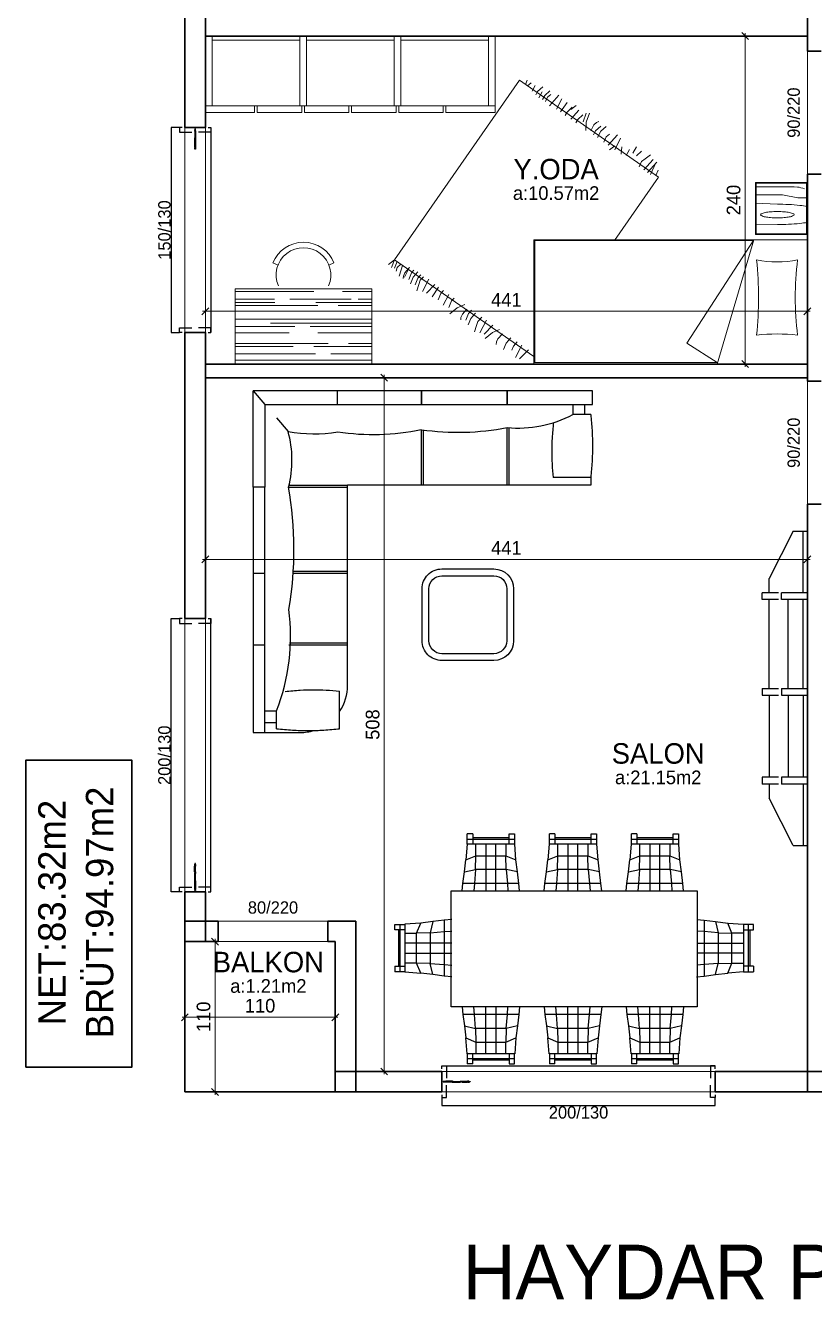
# Model space of a CAD drawing. Header units: centimetres. Extents: x 562865 to 1310255, y -148070 to 32737.
# Drawn here: x 620940 to 621517, y 22364 to 23308 of the extents above; entities that cross this region are included whole.
import ezdxf
from ezdxf.enums import TextEntityAlignment as Align

# ---------------------------------------------------------------- set-up
doc = ezdxf.new("R2010")
doc.units = ezdxf.units.CM
doc.header["$LTSCALE"] = 2.5
doc.layers.get('0').update_dxf_attribs({"color": 86})
for name, color, linetype in [('alan', 7, 'Continuous'), ('kapi-yazi', 7, 'Continuous'), ('mahal', 7, 'Continuous'), ('penc-yazi', 7, 'Continuous'), ('pencere', 7, 'Continuous')]:
    doc.layers.add(name, color=color, linetype=linetype)
for name, color, linetype, lineweight in [('DUVAR', 4, 'Continuous', 30), ('duvar-kesim', 7, 'Continuous', 0), ('GÖRÜNÜŞLER', 96, 'Continuous', 25), ('iç ölçü', 106, 'Continuous', 18), ('Z_YOL_ADI', 7, 'Continuous', 0)]:
    doc.layers.add(name, color=color, linetype=linetype, lineweight=lineweight)
doc.styles.add('PINAR', font='comic.ttf')
doc.dimstyles.new('TEMİZ ÖLÇÜ', dxfattribs={"dimtxt": 10, "dimasz": 5, "dimexe": 1.8, "dimexo": 0.625, "dimgap": 3, "dimtad": 1, "dimdec": 0, "dimrnd": 0.5, "dimzin": 1, "dimdsep": 46, "dimtxsty": 'PINAR', "dimblk": 'OBLIQUE', "dimcen": 0.9, "dimdle": 2, "dimclrd": 256, "dimclre": 256, "dimclrt": 7, "dimadec": 0, "dimazin": 0, "dimtfac": 1, "dimtdec": 0, "dimtofl": 0, "dimtmove": 2, "dimatfit": 2, "dimfxl": 10, "dimfxlon": 1, "dimlwd": -1, "dimlwe": -1, "dimarcsym": 0})

# ---------------------------------------------------------------- blocks, each defined once
blk = doc.blocks.new('_Oblique')
at = {"color": 0, "linetype": 'ByBlock', "lineweight": -2}
blk.add_line((-0.5, -0.5), (0.5, 0.5), dxfattribs=at)
blk = doc.blocks.new('*D1487')
at = {"layer": 'Defpoints', "color": 0}
for p in [(621214.94, 23050.49), (621202.29, 22542.78), (621214.94, 22542.78)]:
    blk.add_point(p, dxfattribs=at)
at = {"layer": 'iç ölçü'}
for p, q in [((621202.29, 23052.49), (621202.29, 22540.78)), ((621212.29, 23050.49), (621200.49, 23050.49)), ((621212.29, 22542.78), (621200.49, 22542.78))]:
    blk.add_line(p, q, dxfattribs=at)
at = {"layer": 'iç ölçü', "linetype": 'ByBlock', "xscale": 5, "yscale": 5, "zscale": 5}
for p, rotation in [((621202.29, 23050.49), 90), ((621202.29, 22542.78), 270)]:
    blk.add_blockref('_Oblique', p, dxfattribs=dict(at, rotation=rotation))
at = {"layer": 'iç ölçü', "color": 7, "insert": (621193.82, 22796.64), "char_height": 10, "attachment_point": 5, "rotation": 90, "style": 'PINAR'}
blk.add_mtext('508', dxfattribs=at)
blk = doc.blocks.new('*D1488')
at = {"layer": 'Defpoints', "color": 0}
for p in [(621511.78, 23000.32), (621511.78, 22917.55), (621071.46, 22899.05)]:
    blk.add_point(p, dxfattribs=at)
at = {"layer": 'iç ölçü'}
for p, q in [((621071.46, 22907.55), (621071.46, 22919.35)), ((621511.78, 22927.55), (621511.78, 22915.75)), ((621069.46, 22917.55), (621513.78, 22917.55))]:
    blk.add_line(p, q, dxfattribs=at)
at = {"layer": 'iç ölçü', "linetype": 'ByBlock', "xscale": 5, "yscale": 5, "zscale": 5, "rotation": 180}
blk.add_blockref('_Oblique', (621071.46, 22917.55), dxfattribs=at)
at = {"layer": 'iç ölçü', "linetype": 'ByBlock', "xscale": 5, "yscale": 5, "zscale": 5}
blk.add_blockref('_Oblique', (621511.78, 22917.55), dxfattribs=at)
at = {"layer": 'iç ölçü', "color": 7, "insert": (621291.62, 22925.92), "char_height": 10, "attachment_point": 5, "style": 'PINAR'}
blk.add_mtext('441', dxfattribs=at)
blk = doc.blocks.new('*D1492')
at = {"layer": 'Defpoints', "color": 0}
for p in [(621431.77, 23300.49), (621466.27, 23300.49), (621431.77, 23060.49)]:
    blk.add_point(p, dxfattribs=at)
at = {"layer": 'iç ölçü'}
for p, q in [((621456.27, 23300.49), (621468.07, 23300.49)), ((621466.27, 23058.49), (621466.27, 23302.49)), ((621456.27, 23060.49), (621468.07, 23060.49))]:
    blk.add_line(p, q, dxfattribs=at)
at = {"layer": 'iç ölçü', "linetype": 'ByBlock', "xscale": 5, "yscale": 5, "zscale": 5}
for p, rotation in [((621466.27, 23300.49), 90), ((621466.27, 23060.49), 270)]:
    blk.add_blockref('_Oblique', p, dxfattribs=dict(at, rotation=rotation))
at = {"layer": 'iç ölçü', "color": 7, "insert": (621457.86, 23180.49), "char_height": 10, "attachment_point": 5, "rotation": 90, "style": 'PINAR'}
blk.add_mtext('240', dxfattribs=at)
blk = doc.blocks.new('*D1493')
at = {"layer": 'Defpoints', "color": 0}
for p in [(621071.46, 23262.41), (621511.78, 23262.41), (621071.46, 23099.1)]:
    blk.add_point(p, dxfattribs=at)
at = {"layer": 'iç ölçü'}
for p, q in [((621071.46, 23109.1), (621071.46, 23097.3)), ((621511.78, 23109.1), (621511.78, 23097.3)), ((621513.78, 23099.1), (621069.46, 23099.1))]:
    blk.add_line(p, q, dxfattribs=at)
at = {"layer": 'iç ölçü', "linetype": 'ByBlock', "xscale": 5, "yscale": 5, "zscale": 5, "rotation": 180}
blk.add_blockref('_Oblique', (621071.46, 23099.1), dxfattribs=at)
at = {"layer": 'iç ölçü', "linetype": 'ByBlock', "xscale": 5, "yscale": 5, "zscale": 5}
blk.add_blockref('_Oblique', (621511.78, 23099.1), dxfattribs=at)
at = {"layer": 'iç ölçü', "color": 7, "insert": (621291.62, 23107.47), "char_height": 10, "attachment_point": 5, "style": 'PINAR'}
blk.add_mtext('441', dxfattribs=at)
blk = doc.blocks.new('*D1496')
at = {"layer": 'Defpoints', "color": 0}
for p in [(621056.46, 22582.43), (621056.46, 22561.1), (621166.46, 22561.1)]:
    blk.add_point(p, dxfattribs=at)
at = {"layer": 'iç ölçü'}
for p, q in [((621168.46, 22582.43), (621054.46, 22582.43)), ((621056.46, 22572.43), (621056.46, 22584.23)), ((621166.46, 22572.43), (621166.46, 22584.23))]:
    blk.add_line(p, q, dxfattribs=at)
at = {"layer": 'iç ölçü', "linetype": 'ByBlock', "xscale": 5, "yscale": 5, "zscale": 5, "rotation": 180}
blk.add_blockref('_Oblique', (621056.46, 22582.43), dxfattribs=at)
at = {"layer": 'iç ölçü', "linetype": 'ByBlock', "xscale": 5, "yscale": 5, "zscale": 5}
blk.add_blockref('_Oblique', (621166.46, 22582.43), dxfattribs=at)
at = {"layer": 'iç ölçü', "color": 7, "insert": (621111.46, 22590.83), "char_height": 10, "attachment_point": 5, "style": 'PINAR'}
blk.add_mtext('110', dxfattribs=at)
blk = doc.blocks.new('*D1497')
at = {"layer": 'Defpoints', "color": 0}
for p in [(621080.49, 22637.78), (621078.55, 22527.78), (621080.49, 22527.78)]:
    blk.add_point(p, dxfattribs=at)
at = {"layer": 'iç ölçü'}
for p, q in [((621079.87, 22637.78), (621076.75, 22637.78)), ((621078.55, 22639.78), (621078.55, 22525.78)), ((621079.87, 22527.78), (621076.75, 22527.78))]:
    blk.add_line(p, q, dxfattribs=at)
at = {"layer": 'iç ölçü', "linetype": 'ByBlock', "xscale": 5, "yscale": 5, "zscale": 5}
for p, rotation in [((621078.55, 22637.78), 90), ((621078.55, 22527.78), 270)]:
    blk.add_blockref('_Oblique', p, dxfattribs=dict(at, rotation=rotation))
at = {"layer": 'iç ölçü', "color": 7, "insert": (621070.15, 22582.78), "char_height": 10, "attachment_point": 5, "rotation": 90, "style": 'PINAR'}
blk.add_mtext('110', dxfattribs=at)
blk = doc.blocks.new('Yatak-1b')
for p, q in [((-41.84, 200), (-41.84, 162)), ((-3.84, 200), (-41.84, 200)), ((-41.34, 199.5), (-41.34, 162.5)), ((-4.34, 199.5), (-41.34, 199.5)), ((-4.34, 162.5), (-4.34, 199.5)), ((-3.84, 162), (-3.84, 200)), ((91, 200), (0, 200)), ((0, 200), (0, 0)), ((91, 135.49), (91, 200)), ((-3.84, 162), (-41.84, 162)), ((-41.34, 162.5), (-4.34, 162.5)), ((91, 135.49), (91, 0)), ((91, 0), (0, 0))]:
    blk.add_line(p, q)
at = {"color": 33}
for p, q in [((-30.61, 192.93), (-30.61, 200)), ((-38.77, 190.26), (-38.52, 192.73)), ((-38.77, 162), (-38.77, 190.26)), ((-32.82, 181.86), (-30.61, 192.93)), ((-18.26, 190.4), (-18.88, 190.01)), ((-17.64, 190.01), (-18.26, 190.4)), ((-32.82, 162), (-32.82, 181.86)), ((-25.94, 178.05), (-26.6, 162)), ((-11.02, 178.05), (-10.96, 162)), ((-18.88, 166.12), (-18.26, 165.73)), ((-18.26, 165.73), (-17.64, 166.12)), ((0, 160.94), (75.67, 111.85)), ((0, 160.94), (91, 134.01)), ((75.67, 111.85), (89.99, 133.93))]:
    blk.add_line(p, q, dxfattribs=at)
at = {"color": 8}
for p, q in [((0.6, 160.76), (0.6, 0)), ((89.99, 0), (89.99, 133.93)), ((-59.17, 81.3), (-62.11, 85.23)), ((-51.11, 80.31), (-58.63, 87.13)), ((-49.19, 83.08), (-56.71, 89.9)), ((-47.74, 85.17), (-56.13, 89.18)), ((-47.07, 89.15), (-50.79, 90.94)), ((-61.26, 74.95), (-64.74, 78.69)), ((-57.12, 78.8), (-59.17, 81.3)), ((-53.41, 77.01), (-57.12, 78.8)), ((-63.33, 72.44), (-67.89, 74.95)), ((-61.55, 67.53), (-65.89, 69.88)), ((-69.04, 54.26), (-76.67, 61.18)), ((-65.78, 59.22), (-74.17, 63.22)), ((-65.81, 55.34), (-68.75, 59.28)), ((-62.52, 63.9), (-68.03, 64.28)), ((-85.76, 45.75), (-86.51, 47.37)), ((-79.54, 45.15), (-83.02, 48.9)), ((-79.3, 48.99), (-82.78, 52.74)), ((-74.74, 46.49), (-79.3, 48.99)), ((-75.16, 52.84), (-77.21, 55.35)), ((-71.45, 51.06), (-75.16, 52.84)), ((-86.12, 35.9), (-92.56, 38.14)), ((-86.07, 38.32), (-92.51, 40.57)), ((-79.85, 37.9), (-86.07, 38.32)), ((-83.93, 43.92), (-85.76, 45.75)), ((-79.59, 41.57), (-83.93, 43.92)), ((-76.66, 43.57), (-79.54, 45.15)), ((-95.29, 26.97), (-98.24, 30.9)), ((-88.24, 26.9), (-94.75, 32.8)), ((-87.99, 32.08), (-91.46, 35.83)), ((-85.56, 30.75), (-87.99, 32.08)), ((-95.4, 16.61), (-103.17, 20.32)), ((-93.5, 19.33), (-100.38, 24.33)), ((-93.4, 24.29), (-96.88, 28.04)), ((-90.98, 22.96), (-93.4, 24.29)), ((-105.41, 7.93), (-108.89, 11.68)), ((-104.17, 9.94), (-106.21, 12.44)), ((-98.05, 11.36), (-105.67, 18.28)), ((-101.07, 8.45), (-104.17, 9.94)), ((-108.59, -1.33), (-112.93, 1.02)), ((-108.44, 2.66), (-111.92, 6.4)), ((-106.02, 1.32), (-108.44, 2.66)), ((-103.74, 3.58), (-108.3, 6.09)), ((-102.53, 6.35), (-105.41, 7.93)), ((89.99, 0.6), (0, 0.6)), ((-113.47, -6.12), (-116.77, -4.82)), ((-112.66, -4.63), (-114.7, -2.13)), ((77.17, -8.85), (86.18, -13.52)), ((80.54, -4), (87.22, -10.46)), ((71.74, -16.83), (75.67, -20.23)), ((74.87, -12.16), (77.84, -15.01)), ((77.84, -15.01), (80.9, -16.06)), ((65.76, -25.26), (68.03, -30.3)), ((68.82, -23.09), (72.54, -26.34)), ((72.54, -26.34), (74.88, -27.42)), ((74.88, -27.42), (76.67, -27.55)), ((75.67, -20.23), (80.4, -22.19)), ((59, -34.74), (68.14, -39.47)), ((62.51, -29.95), (69.18, -36.42)), ((68.03, -30.3), (72.38, -35.55)), ((51.63, -45.6), (54.12, -47.75)), ((53.7, -42.79), (57.63, -46.19)), ((56.83, -38.11), (59.8, -40.97)), ((57.63, -46.19), (62.36, -48.14)), ((59.8, -40.97), (62.86, -42.01)), ((62.86, -42.01), (67.57, -43.4)), ((47.43, -50.57), (49.99, -56.25)), ((49.99, -56.25), (54.34, -61.5)), ((50.78, -49.05), (54.5, -52.29)), ((54.12, -47.75), (58.84, -49.71)), ((54.5, -52.29), (56.84, -53.37)), ((56.84, -53.37), (58.63, -53.51)), ((40.04, -62.27), (47.84, -66.31)), ((42.72, -58.41), (44.81, -60.22)), ((44.81, -60.22), (49.53, -62.18)), ((32.89, -72.56), (39.08, -78.55)), ((34.78, -69.84), (41.86, -74.54)), ((37.31, -66.2), (39.4, -68.01)), ((39.4, -68.01), (44.12, -69.97)), ((23.59, -84.92), (27.53, -88.32)), ((25.76, -82.82), (28.25, -84.97)), ((27.22, -80.72), (29.7, -83.1)), ((28.25, -84.97), (32.97, -86.93)), ((28.89, -76.87), (38.03, -81.61)), ((29.7, -83.1), (32.75, -84.15)), ((32.75, -84.15), (37.47, -85.53)), ((20.13, -90.91), (27.33, -94.64)), ((20.67, -91.18), (24.39, -94.43)), ((22.27, -87.84), (24.36, -89.65)), ((24.36, -89.65), (29.08, -91.61)), ((24.39, -94.43), (26.74, -95.51)), ((27.53, -88.32), (32.25, -90.28)), ((14.74, -101.98), (20.3, -104.23)), ((14.74, -101.98), (18.18, -106.4)), ((16.04, -99.92), (20.76, -101.87)), ((17.89, -97.42), (20.25, -100.06)), ((19, -96.14), (22.05, -97.19)), ((20.25, -100.06), (22.93, -100.82)), ((22.05, -97.19), (26.77, -98.57)), ((22.93, -100.82), (23.01, -100.87)), ((26.74, -95.51), (28.52, -95.64))]:
    blk.add_line(p, q, dxfattribs=at)
at = {"color": 33}
blk.add_lwpolyline([(0.6, 58.91), (-45.85, 91.2), (-116.64, -10.66), (14.74, -101.98), (85.53, -0.12), (84.49, 0.6)], dxfattribs=at)
for centre, radius, start, end in [((56.8, 185.92), 82.34, 170.15442, 174.01793), ((-94.18, 185.92), 82.75, 5.98206, 9.79577), ((-23.6, 191.24), 15, 154.00852, 174.28557), ((131.89, 178.05), 157.84, 174.01794, 180), ((-5.93, 184.2), 14.19, 155.8434, 169.47569), ((-30.59, 184.2), 14.19, 10.52432, 24.15659), ((-169.27, 178.05), 158.25, 0, 5.98207), ((-66.67, 177.87), 82.89, 349.57411, 10.42589), ((42.35, 412.24), 221.09, 262.85499, 277.14501), ((205.69, 177.87), 136.67, 173.69908, 186.30092), ((45.83, 178.06), 66.38, 175.59963, 180), ((13.83, 180.53), 34.29, 169.47569, 175.59966), ((-50.35, 180.53), 34.29, 4.40038, 10.52429), ((-82.35, 178.06), 66.38, 0, 4.40034), ((45.83, 178.06), 66.38, 180, 184.40034), ((13.83, 175.6), 34.29, 184.40038, 190.52429), ((-50.35, 175.6), 34.29, 349.4757, 355.59966), ((-82.35, 178.06), 66.38, 355.59963, 0), ((-5.93, 171.93), 14.19, 190.5243, 204.1566), ((-30.59, 171.93), 14.19, 335.8434, 349.47569), ((42.35, -94.99), 259.31, 83.91241, 96.08759)]:
    blk.add_arc(centre, radius, start, end, dxfattribs=at)
blk = doc.blocks.new('A$C355D1F9A')
for p, q in [((0, 0), (0, 212)), ((56, 212), (0, 212)), ((51, 212), (51, 0)), ((56, 176), (56, 212)), ((51, 207), (0, 207)), ((3, 143), (3, 207)), ((51, 176), (56, 176)), ((51, 174), (56, 174)), ((56, 141.5), (56, 174)), ((51, 143), (0, 143)), ((51, 138), (0, 138)), ((3, 138), (3, 74)), ((51, 141.5), (56, 141.5)), ((51, 139.5), (56, 139.5)), ((56, 139.5), (56, 107)), ((51, 107), (56, 107)), ((51, 105), (56, 105)), ((56, 105), (56, 72.5)), ((0, 74), (51, 74)), ((0, 69), (51, 69)), ((3, 69), (3, 5)), ((51, 72.5), (56, 72.5)), ((51, 70.5), (56, 70.5)), ((56, 70.5), (56, 38)), ((51, 38), (56, 38)), ((51, 36), (56, 36)), ((56, 36), (56, 0)), ((51, 5), (0, 5)), ((56, 0), (0, 0))]:
    blk.add_line(p, q)
blk = doc.blocks.new('Table-4')
at = {"color": 33}
for p, q in [((-18.61, 72.46), (-22.33, 73.93)), ((18.61, 72.46), (22.33, 73.93)), ((-50, 0), (-50, 55)), ((-50, 55), (50, 55)), ((50, 55), (50, 0)), ((50, 0), (-50, 0))]:
    blk.add_line(p, q, dxfattribs=at)
at = {"color": 8}
for p, q in [((-50, 52.95), (7.5, 52.95)), ((-50, 47.4), (-21.3, 47.4)), ((-10.05, 47.4), (34.95, 47.4)), ((28.5, 52.95), (50, 52.95)), ((39.9, 47.4), (50, 47.4)), ((-50, 45), (-21, 45)), ((-49.5, 42.9), (10.5, 42.9)), ((9, 45), (50, 45)), ((25.5, 42.9), (50, 42.9)), ((-50, 32.85), (50, 32.85)), ((-24, 30), (50, 30)), ((-50, 27.45), (-6.3, 27.45)), ((-50, 22.8), (-10.5, 22.8)), ((4.95, 27.45), (49.95, 27.45)), ((10.5, 22.8), (50, 22.8)), ((-50, 15), (18, 15)), ((-50, 12.75), (-7.5, 12.75)), ((7.5, 12.75), (50, 12.75)), ((33, 15), (50, 15)), ((-50, 7.5), (8.7, 7.5)), ((-50, 2.7), (49.5, 2.7)), ((19.95, 7.5), (50, 7.5))]:
    blk.add_line(p, q, dxfattribs=at)
at = {"color": 33}
blk.add_arc((0, 65.13), 24, 21.5068, 158.4932, dxfattribs=at)
at = {"color": 0}
blk.add_arc((0, 65.13), 20, 336.31075, 203.68925, dxfattribs=at)
blk = doc.blocks.new('fm-win2')
at = {"color": 8, "linetype": 'Continuous'}
for p, q in [((11, 1.4), (11, 0.2)), ((11, 1.4), (54.3, 1.4)), ((11, 0.2), (54.3, 0.2)), ((12, 1.4), (12, 0.2)), ((12.8, 3), (52.5, 3)), ((53.3, 1.4), (53.3, 0.2)), ((54.3, 1.4), (54.3, 0.2)), ((63.9, 0.3), (63.9, -0.9)), ((63.9, 0.3), (103.2, 0.3)), ((64.9, 0.3), (64.9, -0.9)), ((102.2, 0.3), (102.2, -0.9)), ((103.2, 0.3), (103.2, -0.9)), ((12.9, -1.9), (52.3, -1.9)), ((63.9, -0.9), (103.2, -0.9)), ((65.4, -3.3), (101.6, -3.3))]:
    blk.add_line(p, q, dxfattribs=at)
at = {"linetype": 'Continuous'}
for points in [[(7, -1.8), (0, -1.8), (0, 1.8), (7, 1.8)], [(7.5, -1.7), (7.5, -0.1), (7.2, -0.1), (7.2, 0.2), (7.5, 0.2), (7.5, 0.7), (7.2, 0.7), (7.2, 1), (7.5, 1), (7.5, 2), (6.2, 2), (6.2, 2.7), (5.6, 2.7), (5.5, 2), (5.2, 2), (5.4, 3), (12.5, 3), (12.7, 2), (12.4, 2), (12.3, 2.7), (11.7, 2.7), (11.7, 2), (10.5, 2), (10.5, 1), (10.8, 1), (10.8, 0.7), (10.5, 0.7), (10.5, 0.2), (10.8, 0.2), (10.8, -0.1), (10.5, -0.1), (10.5, -1.7), (10.8, -1.7), (10.8, -2), (7.2, -2), (7.2, -1.7)], [(58, 2), (59.2, 2), (59.2, 2.7), (59.8, 2.7), (59.9, 2), (60.2, 2), (60, 3), (52.8, 3), (52.6, 2), (52.9, 2), (53, 2.7), (53.5, 2.7), (53.5, 2), (54.7, 2), (54.7, 1), (54.4, 1), (54.4, 0.7), (54.7, 0.7), (54.7, 0.2), (54.4, 0.2), (54.4, -0.1), (54.7, -0.1), (54.7, -1.7), (54.4, -1.7), (54.4, -2), (58.3, -2), (58.3, -1.7), (58, -1.7), (58, -0.1), (58.3, -0.1), (58.3, 0.2), (58, 0.2), (58, 0.7), (58.3, 0.7), (58.3, 1), (58, 1)], [(63.1, -1.2), (63.1, 0.9), (63.9, 0.9), (63.9, 1.6), (64.4, 1.6), (64.5, 0.9), (64.9, 0.9), (64.7, 1.9), (59.8, 1.9), (59.8, 1.6), (59.9, 1.6), (59.9, 0.8), (59.1, 0.8), (59.1, -0.2), (60.1, -0.2), (60.1, -1.8), (59.1, -1.8), (59.1, -2.3), (57.5, -2.3), (57.5, -3.5), (63.4, -3.5), (63.4, -3.2), (63.1, -3.2), (63.1, -1.4), (63.4, -1.4), (63.4, -1.2)], [(104, -1.4), (103.7, -1.4), (103.7, -1.2), (104, -1.2), (104, 0.9), (103.1, 0.9), (103.1, 1.6), (102.6, 1.6), (102.5, 0.9), (102.2, 0.9), (102.4, 1.9), (107.3, 1.9), (107.3, 1.6), (107.2, 1.6), (107.2, 0.8), (108, 0.8), (108, -0.2), (107, -0.2), (107, -1.8), (108, -1.8), (108, -2.3), (109.5, -2.3), (109.5, -3.5), (103.7, -3.5), (103.7, -3.2), (104, -3.2)], [(109, 0.7), (108.7, 0.7), (108.7, 1), (109, 1), (109, 2), (107.8, 2), (107.8, 2.7), (107.2, 2.7), (107.1, 2), (106.8, 2), (107, 3), (114.4, 3), (114.6, 2), (114.2, 2), (114.1, 2.7), (113.6, 2.7), (113.6, 2), (112.3, 2), (112.3, 1), (112.6, 1), (112.6, 0.7), (112.3, 0.7), (112.3, 0.2), (112.6, 0.2), (112.6, -0.1), (112.3, -0.1), (112.3, -1.7), (112.6, -1.7), (112.6, -2), (108.7, -2), (108.7, -1.7), (109, -1.7), (109, -0.1), (108.7, -0.1), (108.7, 0.2), (109, 0.2)], [(113, -1.8), (120, -1.8), (120, 1.8), (113, 1.8)]]:
    blk.add_lwpolyline(points, close=True, dxfattribs=at)
at = {"color": 8, "linetype": 'Continuous'}
blk.add_lwpolyline([(63.4, 1.9), (65.2, 3.7), (101.8, 3.7), (103.6, 1.9)], dxfattribs=at)
for points in [[(10.9, -1.4), (10.9, -1.9), (12.6, -1.9), (12.6, -0.5), (12.3, -0.5), (12.3, -1), (11.8, -1), (11.8, -0.5), (11.5, -0.5), (11.5, -1.1), (10.7, -1.1), (10.7, -0.5), (10.6, -0.5), (10.6, -1.4)], [(54.3, -1.4), (54.3, -1.9), (52.6, -1.9), (52.6, -0.5), (52.9, -0.5), (52.9, -1), (53.4, -1), (53.4, -0.5), (53.7, -0.5), (53.7, -1.1), (54.5, -1.1), (54.5, -0.5), (54.6, -0.5), (54.6, -1.4)], [(63.2, -2.4), (63.5, -2.4), (63.5, -3.3), (65.2, -3.3), (65.2, -1.6), (64.9, -1.6), (64.9, -2.1), (64.4, -2.1), (64.4, -1.6), (64.1, -1.6), (64.1, -2.1), (63.3, -2.1), (63.3, -1.6), (63.2, -1.6)], [(103.9, -2.4), (103.6, -2.4), (103.6, -3.3), (101.9, -3.3), (101.9, -1.6), (102.2, -1.6), (102.2, -2.1), (102.7, -2.1), (102.7, -1.6), (103, -1.6), (103, -2.1), (103.8, -2.1), (103.8, -1.6), (103.9, -1.6)]]:
    blk.add_lwpolyline(points, close=True, dxfattribs=at)
blk = doc.blocks.new('Table-1')
at = {"color": 33}
for p, q in [((-76.91, 74.89), (-76.91, 82.32)), ((-72.9, 82.32), (-76.91, 82.32)), ((-76.91, 78.51), (-42.33, 78.51)), ((-72.9, 82.32), (-72.9, 74.89)), ((-46.34, 79.56), (-72.9, 79.56)), ((-46.34, 74.89), (-46.34, 82.32)), ((-46.34, 82.32), (-42.33, 82.32)), ((-42.33, 82.32), (-42.33, 74.89)), ((-16.89, 74.89), (-16.89, 82.32)), ((-12.88, 82.32), (-16.89, 82.32)), ((-16.89, 78.51), (17.69, 78.51)), ((-12.88, 82.32), (-12.88, 74.89)), ((13.68, 79.56), (-12.88, 79.56)), ((13.68, 74.89), (13.68, 82.32)), ((13.68, 82.32), (17.69, 82.32)), ((17.69, 82.32), (17.69, 74.89)), ((43.07, 74.89), (43.07, 82.32)), ((47.08, 82.32), (43.07, 82.32)), ((43.07, 78.51), (77.64, 78.51)), ((47.08, 82.32), (47.08, 74.89)), ((73.63, 79.56), (47.08, 79.56)), ((73.63, 74.89), (73.63, 82.32)), ((73.63, 82.32), (77.64, 82.32)), ((77.64, 82.32), (77.64, 74.89)), ((-42.26, 74.89), (-77.04, 74.89)), ((17.76, 74.89), (-17.02, 74.89)), ((77.71, 74.89), (42.93, 74.89)), ((-129.96, 16.12), (-122.53, 16.12)), ((-129.96, 12.11), (-129.96, 16.12)), ((-122.53, 12.11), (-129.96, 12.11)), ((-127.2, 12.11), (-127.2, -14.45)), ((-126.14, -18.46), (-126.14, 16.12)), ((-122.53, 16.19), (-122.53, -18.59)), ((125.04, 16.19), (125.04, -18.59)), ((132.47, 16.12), (125.04, 16.12)), ((125.04, 12.11), (132.47, 12.11)), ((128.66, -18.46), (128.66, 16.12)), ((129.71, 12.11), (129.71, -14.45)), ((132.47, 12.11), (132.47, 16.12)), ((-129.96, -14.45), (-122.53, -14.45)), ((-129.96, -14.45), (-129.96, -18.46)), ((-122.53, -18.46), (-129.96, -18.46)), ((132.47, -14.45), (125.04, -14.45)), ((125.04, -18.46), (132.47, -18.46)), ((132.47, -14.45), (132.47, -18.46)), ((-42.26, -78.48), (-77.04, -78.48)), ((-76.91, -78.48), (-76.91, -85.9)), ((-76.91, -82.09), (-42.33, -82.09)), ((-72.9, -85.9), (-72.9, -78.48)), ((-46.34, -83.14), (-72.9, -83.14)), ((-46.34, -78.48), (-46.34, -85.9)), ((-42.33, -85.9), (-42.33, -78.48)), ((17.76, -78.48), (-17.02, -78.48)), ((-16.89, -78.48), (-16.89, -85.9)), ((-16.89, -82.09), (17.69, -82.09)), ((-12.88, -85.9), (-12.88, -78.48)), ((13.68, -83.14), (-12.88, -83.14)), ((13.68, -78.48), (13.68, -85.9)), ((17.69, -85.9), (17.69, -78.48)), ((77.71, -78.48), (42.93, -78.48)), ((43.07, -78.48), (43.07, -85.9)), ((43.07, -82.09), (77.64, -82.09)), ((47.08, -85.9), (47.08, -78.48)), ((73.63, -83.14), (47.08, -83.14)), ((73.63, -78.48), (73.63, -85.9)), ((77.64, -85.9), (77.64, -78.48)), ((-72.9, -85.9), (-76.91, -85.9)), ((-46.34, -85.9), (-42.33, -85.9)), ((-12.88, -85.9), (-16.89, -85.9)), ((13.68, -85.9), (17.69, -85.9)), ((47.08, -85.9), (43.07, -85.9)), ((73.63, -85.9), (77.64, -85.9))]:
    blk.add_line(p, q, dxfattribs=at)
for p, q in [((-77.04, 74.89), (-77.96, 63.39)), ((-77.96, 63.39), (-70.66, 66.35)), ((-70.86, 56.35), (-70.66, 66.35)), ((-70.66, 66.35), (-70.66, 74.89)), ((-70.66, 66.35), (-48.7, 66.35)), ((-63.3, 74.89), (-63.3, 40.71)), ((-56, 40.71), (-56, 74.89)), ((-48.7, 74.89), (-48.7, 66.35)), ((-48.44, 56.35), (-48.7, 66.35)), ((-48.7, 66.35), (-41.34, 63.39)), ((-41.34, 63.39), (-42.26, 74.89)), ((-17.02, 74.89), (-17.94, 63.39)), ((-17.94, 63.39), (-10.64, 66.35)), ((-10.84, 56.35), (-10.64, 66.35)), ((-10.64, 66.35), (-10.64, 74.89)), ((-10.64, 66.35), (11.31, 66.35)), ((-3.28, 74.89), (-3.28, 40.71)), ((4.02, 40.71), (4.02, 74.89)), ((11.31, 74.89), (11.31, 66.35)), ((11.58, 56.35), (11.31, 66.35)), ((11.31, 66.35), (18.68, 63.39)), ((18.68, 63.39), (17.76, 74.89)), ((42.93, 74.89), (42.01, 63.39)), ((42.01, 63.39), (49.31, 66.35)), ((49.11, 56.35), (49.31, 66.35)), ((49.31, 66.35), (49.31, 74.89)), ((49.31, 66.35), (71.27, 66.35)), ((56.67, 74.89), (56.67, 40.71)), ((63.97, 40.71), (63.97, 74.89)), ((71.27, 74.89), (71.27, 66.35)), ((71.53, 56.35), (71.27, 66.35)), ((71.27, 66.35), (78.63, 63.39)), ((78.63, 63.39), (77.71, 74.89)), ((-79.01, 54.51), (-77.96, 63.39)), ((-40.29, 54.51), (-41.34, 63.39)), ((-18.99, 54.51), (-17.94, 63.39)), ((19.73, 54.51), (18.68, 63.39)), ((40.96, 54.51), (42.01, 63.39)), ((79.68, 54.51), (78.63, 63.39)), ((-80.13, 46.16), (-79.01, 54.51)), ((-79.01, 54.51), (-70.86, 56.35)), ((-70.86, 56.35), (-71.71, 46.16)), ((-48.44, 56.35), (-70.86, 56.35)), ((-48.44, 56.35), (-47.59, 46.16)), ((-40.29, 54.51), (-48.44, 56.35)), ((-39.24, 46.16), (-40.29, 54.51)), ((-20.11, 46.16), (-18.99, 54.51)), ((-18.99, 54.51), (-10.84, 56.35)), ((-10.84, 56.35), (-11.69, 46.16)), ((11.58, 56.35), (-10.84, 56.35)), ((19.73, 54.51), (11.58, 56.35)), ((11.58, 56.35), (12.43, 46.16)), ((20.78, 46.16), (19.73, 54.51)), ((39.85, 46.16), (40.96, 54.51)), ((40.96, 54.51), (49.11, 56.35)), ((49.11, 56.35), (48.26, 46.16)), ((71.53, 56.35), (49.11, 56.35)), ((79.68, 54.51), (71.53, 56.35)), ((71.53, 56.35), (72.39, 46.16)), ((80.73, 46.16), (79.68, 54.51)), ((-88.74, 40.71), (91.25, 40.71)), ((-88.74, -44.29), (-88.74, 40.71)), ((-80.79, 40.64), (-80.13, 46.16)), ((-39.24, 46.16), (-80.13, 46.16)), ((-71.71, 46.16), (-72.24, 40.71)), ((-47.59, 46.16), (-47.19, 40.71)), ((-38.65, 40.71), (-39.24, 46.16)), ((-20.77, 40.64), (-20.11, 46.16)), ((20.78, 46.16), (-20.11, 46.16)), ((-11.69, 46.16), (-12.22, 40.71)), ((12.43, 46.16), (12.83, 40.71)), ((21.37, 40.71), (20.78, 46.16)), ((39.19, 40.64), (39.85, 46.16)), ((80.73, 46.16), (39.85, 46.16)), ((48.26, 46.16), (47.73, 40.71)), ((72.39, 46.16), (72.78, 40.71)), ((81.33, 40.71), (80.73, 46.16)), ((91.25, 40.71), (91.25, -44.29)), ((-93.8, 19.21), (-102.15, 18.16)), ((-88.35, 19.8), (-93.8, 19.21)), ((-93.8, 19.21), (-93.8, -21.68)), ((90.86, 19.8), (96.31, 19.21)), ((96.31, 19.21), (96.31, -21.68)), ((96.31, 19.21), (104.66, 18.16)), ((-111.02, 17.11), (-122.53, 16.19)), ((-122.53, 9.74), (-113.98, 9.74)), ((-113.98, 9.74), (-111.02, 17.11)), ((-103.99, 10.01), (-113.98, 9.74)), ((-113.98, -12.21), (-113.98, 9.74)), ((-102.15, 18.16), (-111.02, 17.11)), ((-102.15, 18.16), (-103.99, 10.01)), ((-103.99, 10.01), (-93.8, 10.86)), ((-103.99, 10.01), (-103.99, -12.41)), ((-93.8, 10.86), (-88.35, 11.26)), ((96.31, 10.86), (90.86, 11.26)), ((106.5, 10.01), (96.31, 10.86)), ((104.66, 18.16), (113.54, 17.11)), ((104.66, 18.16), (106.5, 10.01)), ((106.5, 10.01), (106.5, -12.41)), ((106.5, 10.01), (116.5, 9.74)), ((116.5, 9.74), (113.54, 17.11)), ((113.54, 17.11), (125.04, 16.19)), ((116.5, -12.21), (116.5, 9.74)), ((125.04, 9.74), (116.5, 9.74)), ((-88.35, 2.45), (-122.53, 2.45)), ((90.86, 2.45), (125.04, 2.45)), ((-122.53, -4.85), (-88.35, -4.85)), ((125.04, -4.85), (90.86, -4.85)), ((-113.98, -12.21), (-122.53, -12.21)), ((-122.53, -18.59), (-111.02, -19.51)), ((-103.99, -12.41), (-113.98, -12.21)), ((-111.02, -19.51), (-113.98, -12.21)), ((-102.15, -20.56), (-103.99, -12.41)), ((-103.99, -12.41), (-93.8, -13.26)), ((-93.8, -13.26), (-88.35, -13.79)), ((96.31, -13.26), (90.86, -13.79)), ((106.5, -12.41), (96.31, -13.26)), ((104.66, -20.56), (106.5, -12.41)), ((106.5, -12.41), (116.5, -12.21)), ((113.54, -19.51), (116.5, -12.21)), ((125.04, -18.59), (113.54, -19.51)), ((116.5, -12.21), (125.04, -12.21)), ((-102.15, -20.56), (-111.02, -19.51)), ((-93.8, -21.68), (-102.15, -20.56)), ((-88.28, -22.34), (-93.8, -21.68)), ((90.79, -22.34), (96.31, -21.68)), ((96.31, -21.68), (104.66, -20.56)), ((104.66, -20.56), (113.54, -19.51)), ((91.25, -44.29), (-88.74, -44.29)), ((-80.79, -44.23), (-80.13, -49.75)), ((-71.71, -49.75), (-72.24, -44.29)), ((-63.3, -78.48), (-63.3, -44.29)), ((-56, -44.29), (-56, -78.48)), ((-47.59, -49.75), (-47.19, -44.29)), ((-38.65, -44.29), (-39.24, -49.75)), ((-20.77, -44.23), (-20.11, -49.75)), ((-11.69, -49.75), (-12.22, -44.29)), ((-3.28, -78.48), (-3.28, -44.29)), ((4.02, -44.29), (4.02, -78.48)), ((12.43, -49.75), (12.83, -44.29)), ((21.37, -44.29), (20.78, -49.75)), ((39.19, -44.23), (39.85, -49.75)), ((48.26, -49.75), (47.73, -44.29)), ((56.67, -78.48), (56.67, -44.29)), ((63.97, -44.29), (63.97, -78.48)), ((72.39, -49.75), (72.78, -44.29)), ((81.33, -44.29), (80.73, -49.75)), ((-39.24, -49.75), (-80.13, -49.75)), ((-80.13, -49.75), (-79.01, -58.1)), ((-70.86, -59.94), (-71.71, -49.75)), ((-48.44, -59.94), (-47.59, -49.75)), ((-39.24, -49.75), (-40.29, -58.1)), ((20.78, -49.75), (-20.11, -49.75)), ((-20.11, -49.75), (-18.99, -58.1)), ((-10.84, -59.94), (-11.69, -49.75)), ((11.58, -59.94), (12.43, -49.75)), ((20.78, -49.75), (19.73, -58.1)), ((80.73, -49.75), (39.85, -49.75)), ((39.85, -49.75), (40.96, -58.1)), ((49.11, -59.94), (48.26, -49.75)), ((71.53, -59.94), (72.39, -49.75)), ((80.73, -49.75), (79.68, -58.1)), ((-79.01, -58.1), (-77.96, -66.97)), ((-79.01, -58.1), (-70.86, -59.94)), ((-48.44, -59.94), (-70.86, -59.94)), ((-70.86, -59.94), (-70.66, -69.93)), ((-48.44, -59.94), (-48.7, -69.93)), ((-40.29, -58.1), (-48.44, -59.94)), ((-40.29, -58.1), (-41.34, -66.97)), ((-18.99, -58.1), (-10.84, -59.94)), ((-18.99, -58.1), (-17.94, -66.97)), ((-10.84, -59.94), (-10.64, -69.93)), ((11.58, -59.94), (-10.84, -59.94)), ((11.58, -59.94), (11.31, -69.93)), ((19.73, -58.1), (11.58, -59.94)), ((19.73, -58.1), (18.68, -66.97)), ((40.96, -58.1), (42.01, -66.97)), ((40.96, -58.1), (49.11, -59.94)), ((49.11, -59.94), (49.31, -69.93)), ((71.53, -59.94), (49.11, -59.94)), ((71.53, -59.94), (71.27, -69.93)), ((79.68, -58.1), (71.53, -59.94)), ((79.68, -58.1), (78.63, -66.97)), ((-77.04, -78.48), (-77.96, -66.97)), ((-77.96, -66.97), (-70.66, -69.93)), ((-70.66, -69.93), (-48.7, -69.93)), ((-70.66, -69.93), (-70.66, -78.48)), ((-48.7, -69.93), (-41.34, -66.97)), ((-48.7, -78.48), (-48.7, -69.93)), ((-41.34, -66.97), (-42.26, -78.48)), ((-17.94, -66.97), (-10.64, -69.93)), ((-17.02, -78.48), (-17.94, -66.97)), ((-10.64, -69.93), (11.31, -69.93)), ((-10.64, -69.93), (-10.64, -78.48)), ((11.31, -69.93), (18.68, -66.97)), ((11.31, -78.48), (11.31, -69.93)), ((18.68, -66.97), (17.76, -78.48)), ((42.01, -66.97), (49.31, -69.93)), ((42.93, -78.48), (42.01, -66.97)), ((49.31, -69.93), (71.27, -69.93)), ((49.31, -69.93), (49.31, -78.48)), ((71.27, -69.93), (78.63, -66.97)), ((71.27, -78.48), (71.27, -69.93)), ((78.63, -66.97), (77.71, -78.48))]:
    blk.add_line(p, q)
blk = doc.blocks.new('fm-win3')
at = {"color": 8, "linetype": 'Continuous'}
for p, q in [((16.9, 0.3), (16.9, -0.9)), ((56, 0.3), (16.9, 0.3)), ((17.9, 0.3), (17.9, -0.9)), ((55, 0.3), (55, -0.9)), ((56, 0.3), (56, -0.9)), ((65.6, 1.4), (65.6, 0.2)), ((65.6, 1.4), (114.3, 1.4)), ((65.6, 0.2), (114.3, 0.2)), ((66.6, 1.4), (66.6, 0.2)), ((67.4, 3), (112.5, 3)), ((113.3, 1.4), (113.3, 0.2)), ((114.3, 1.4), (114.3, 0.2)), ((123.9, 0.3), (123.9, -0.9)), ((123.9, 0.3), (163.2, 0.3)), ((124.9, 0.3), (124.9, -0.9)), ((162.2, 0.3), (162.2, -0.9)), ((163.2, 0.3), (163.2, -0.9)), ((56, -0.9), (16.9, -0.9)), ((54.5, -3.3), (18.4, -3.3)), ((67.5, -1.8), (112.3, -1.8)), ((123.9, -0.9), (163.2, -0.9)), ((125.4, -3.3), (161.6, -3.3))]:
    blk.add_line(p, q, dxfattribs=at)
at = {"linetype": 'Continuous'}
for points in [[(7, -1.8), (0, -1.8), (0, 1.8), (7, 1.8)], [(11, 0.7), (11.3, 0.7), (11.3, 1), (11, 1), (11, 2), (12.2, 2), (12.2, 2.7), (12.8, 2.7), (12.9, 2), (13.2, 2), (13, 3), (5.6, 3), (5.4, 2), (5.8, 2), (5.9, 2.7), (6.4, 2.7), (6.4, 2), (7.7, 2), (7.7, 1), (7.4, 1), (7.4, 0.7), (7.7, 0.7), (7.7, 0.2), (7.4, 0.2), (7.4, -0.1), (7.7, -0.1), (7.7, -1.7), (7.4, -1.7), (7.4, -2), (11.3, -2), (11.3, -1.7), (11, -1.7), (11, -0.1), (11.3, -0.1), (11.3, 0.2), (11, 0.2)], [(16.1, -1.4), (16.4, -1.4), (16.4, -1.2), (16.1, -1.2), (16.1, 0.9), (16.9, 0.9), (16.9, 1.6), (17.4, 1.6), (17.5, 0.9), (17.9, 0.9), (17.7, 1.9), (12.8, 1.9), (12.8, 1.6), (12.9, 1.6), (12.9, 0.8), (12.1, 0.8), (12.1, -0.2), (13.1, -0.2), (13.1, -1.8), (12.1, -1.8), (12.1, -2.3), (10.5, -2.3), (10.5, -3.5), (16.4, -3.5), (16.4, -3.2), (16.1, -3.2)], [(56.8, -1.2), (56.8, 0.9), (56, 0.9), (56, 1.6), (55.4, 1.6), (55.3, 0.9), (55, 0.9), (55.2, 1.9), (60.1, 1.9), (60.1, 1.6), (60, 1.6), (60, 0.8), (60.8, 0.8), (60.8, -0.2), (59.8, -0.2), (59.8, -1.8), (60.8, -1.8), (60.8, -2.3), (62.4, -2.3), (62.4, -3.5), (56.5, -3.5), (56.5, -3.2), (56.8, -3.2), (56.8, -1.4), (56.5, -1.4), (56.5, -1.2)], [(62.1, -1.7), (62.1, -0.1), (61.8, -0.1), (61.8, 0.2), (62.1, 0.2), (62.1, 0.7), (61.8, 0.7), (61.8, 1), (62.1, 1), (62.1, 2), (60.8, 2), (60.8, 2.7), (60.2, 2.7), (60.1, 2), (59.8, 2), (60, 3), (67.1, 3), (67.3, 2), (67, 2), (66.9, 2.7), (66.3, 2.7), (66.3, 2), (65.1, 2), (65.1, 1), (65.4, 1), (65.4, 0.7), (65.1, 0.7), (65.1, 0.2), (65.4, 0.2), (65.4, -0.1), (65.1, -0.1), (65.1, -1.7), (65.4, -1.7), (65.4, -2), (61.8, -2), (61.8, -1.7)], [(118, 2), (119.2, 2), (119.2, 2.7), (119.8, 2.7), (119.9, 2), (120.2, 2), (120, 3), (112.8, 3), (112.6, 2), (112.9, 2), (113, 2.7), (113.5, 2.7), (113.5, 2), (114.7, 2), (114.7, 1), (114.4, 1), (114.4, 0.7), (114.7, 0.7), (114.7, 0.2), (114.4, 0.2), (114.4, -0.1), (114.7, -0.1), (114.7, -1.7), (114.4, -1.7), (114.4, -2), (118.3, -2), (118.3, -1.7), (118, -1.7), (118, -0.1), (118.3, -0.1), (118.3, 0.2), (118, 0.2), (118, 0.7), (118.3, 0.7), (118.3, 1), (118, 1)], [(123.1, -1.2), (123.1, 0.9), (123.9, 0.9), (123.9, 1.6), (124.4, 1.6), (124.5, 0.9), (124.9, 0.9), (124.7, 1.9), (119.8, 1.9), (119.8, 1.6), (119.9, 1.6), (119.9, 0.8), (119.1, 0.8), (119.1, -0.2), (120.1, -0.2), (120.1, -1.8), (119.1, -1.8), (119.1, -2.3), (117.5, -2.3), (117.5, -3.5), (123.4, -3.5), (123.4, -3.2), (123.1, -3.2), (123.1, -1.4), (123.4, -1.4), (123.4, -1.2)], [(164, -1.4), (163.7, -1.4), (163.7, -1.2), (164, -1.2), (164, 0.9), (163.1, 0.9), (163.1, 1.6), (162.6, 1.6), (162.5, 0.9), (162.2, 0.9), (162.4, 1.9), (167.3, 1.9), (167.3, 1.6), (167.2, 1.6), (167.2, 0.8), (168, 0.8), (168, -0.2), (167, -0.2), (167, -1.8), (168, -1.8), (168, -2.3), (169.5, -2.3), (169.5, -3.5), (163.7, -3.5), (163.7, -3.2), (164, -3.2)], [(169, 0.7), (168.7, 0.7), (168.7, 1), (169, 1), (169, 2), (167.8, 2), (167.8, 2.7), (167.2, 2.7), (167.1, 2), (166.8, 2), (167, 3), (174.4, 3), (174.6, 2), (174.2, 2), (174.1, 2.7), (173.6, 2.7), (173.6, 2), (172.3, 2), (172.3, 1), (172.6, 1), (172.6, 0.7), (172.3, 0.7), (172.3, 0.2), (172.6, 0.2), (172.6, -0.1), (172.3, -0.1), (172.3, -1.7), (172.6, -1.7), (172.6, -2), (168.7, -2), (168.7, -1.7), (169, -1.7), (169, -0.1), (168.7, -0.1), (168.7, 0.2), (169, 0.2)], [(173, -1.8), (180, -1.8), (180, 1.8), (173, 1.8)]]:
    blk.add_lwpolyline(points, close=True, dxfattribs=at)
at = {"color": 8, "linetype": 'Continuous'}
for points in [[(56.4, 1.9), (54.6, 3.7), (18.2, 3.7), (16.4, 1.9)], [(123.4, 1.9), (125.2, 3.7), (161.8, 3.7), (163.6, 1.9)]]:
    blk.add_lwpolyline(points, dxfattribs=at)
for points in [[(16.2, -2.4), (16.5, -2.4), (16.5, -3.3), (18.2, -3.3), (18.2, -1.6), (17.9, -1.6), (17.9, -2.1), (17.4, -2.1), (17.4, -1.6), (17.1, -1.6), (17.1, -2.1), (16.3, -2.1), (16.3, -1.6), (16.2, -1.6)], [(56.7, -2.4), (56.4, -2.4), (56.4, -3.3), (54.7, -3.3), (54.7, -1.6), (55, -1.6), (55, -2.1), (55.5, -2.1), (55.5, -1.6), (55.8, -1.6), (55.8, -2.1), (56.6, -2.1), (56.6, -1.6), (56.7, -1.6)], [(65.5, -1.4), (65.5, -1.8), (67.2, -1.8), (67.2, -0.4), (66.9, -0.4), (66.9, -0.9), (66.4, -0.9), (66.4, -0.4), (66.1, -0.4), (66.1, -1.1), (65.3, -1.1), (65.3, -0.4), (65.2, -0.4), (65.2, -1.4)], [(114.3, -1.4), (114.3, -1.8), (112.6, -1.8), (112.6, -0.4), (112.9, -0.4), (112.9, -0.9), (113.4, -0.9), (113.4, -0.4), (113.7, -0.4), (113.7, -1.1), (114.5, -1.1), (114.5, -0.4), (114.6, -0.4), (114.6, -1.4)], [(123.2, -2.4), (123.5, -2.4), (123.5, -3.3), (125.2, -3.3), (125.2, -1.6), (124.9, -1.6), (124.9, -2.1), (124.4, -2.1), (124.4, -1.6), (124.1, -1.6), (124.1, -2.1), (123.3, -2.1), (123.3, -1.6), (123.2, -1.6)], [(163.9, -2.4), (163.6, -2.4), (163.6, -3.3), (161.9, -3.3), (161.9, -1.6), (162.2, -1.6), (162.2, -2.1), (162.7, -2.1), (162.7, -1.6), (163, -1.6), (163, -2.1), (163.8, -2.1), (163.8, -1.6), (163.9, -1.6)]]:
    blk.add_lwpolyline(points, close=True, dxfattribs=at)
blk = doc.blocks.new('A$C066E2ABA')
at = {"color": 33}
for p, q in [((61.56, 250.01), (61.56, 239.99)), ((233.92, 239.99), (233.92, 232.7)), ((242.56, 239.99), (242.56, 232.7)), ((17.12, 230.17), (25.6, 220.34)), ((246.99, 186.62), (219.52, 186.62)), ((8.64, 116.25), (0, 116.25)), ((8.64, 63.81), (0, 63.81)), ((63.36, 2.79), (63.36, 30.25)), ((8.64, 15.85), (17.28, 15.85)), ((8.64, 7.21), (17.28, 7.21))]:
    blk.add_line(p, q, dxfattribs=at)
for p, q in [((123.12, 180.89), (123.12, 221.61)), ((124.68, 180.79), (124.68, 221.39)), ((185.88, 180.79), (185.88, 223.14)), ((187.33, 180.89), (187.33, 223.02)), ((25.95, 179.56), (69.12, 179.56)), ((26.21, 180.88), (69.12, 180.88)), ((246.99, 180.89), (69.12, 180.89)), ((69.12, 34.56), (69.12, 180.88)), ((246.99, 186.62), (246.99, 180.89)), ((69.22, 116.25), (29.35, 116.25)), ((69.12, 117.81), (29.45, 117.81)), ((69.22, 63.81), (26.29, 63.81)), ((69.12, 65.37), (26.72, 65.37)), ((0, 0), (34.56, 0))]:
    blk.add_line(p, q)
for points in [[(0, 250.01), (8.64, 239.99), (8.64, 179.56), (0, 179.56)], [(123.12, 250.01), (0, 250.01), (8.64, 239.99), (123.12, 239.99)], [(185.88, 250.01), (123.12, 250.01), (123.12, 239.99), (185.88, 239.99)], [(248.32, 250.01), (185.88, 250.01), (185.88, 239.99), (248.32, 239.99)], [(0, 0), (8.64, 0), (8.64, 179.56), (0, 179.56)]]:
    blk.add_lwpolyline(points, close=True, dxfattribs=at)
for points in [[(219.81, 226.79, 0.016737), (218.76, 215.42, 0.013189), (218.48, 206.42, 0.014538), (218.71, 196.5, 0.014538), (219.52, 186.62)], [(246.99, 232.7, -0.014488), (247.99, 221.2, -0.014488), (248.32, 209.66, -0.014488), (247.99, 198.12, -0.014488), (246.99, 186.62)], [(23.5, 30, -0.016277), (34.56, 31.01, -0.013189), (43.56, 31.3, -0.014538), (53.47, 31.06, -0.014538), (63.36, 30.25)], [(17.28, 2.79, 0.014488), (28.78, 1.78, 0.014488), (40.32, 1.45, 0.014488), (51.86, 1.78, 0.014488), (63.36, 2.79)]]:
    blk.add_lwpolyline(points, format="xyb", dxfattribs=at)
for points in [[(246.99, 232.7), (233.92, 232.7)], [(17.28, 2.79), (17.28, 15.85)]]:
    blk.add_lwpolyline(points, dxfattribs=at)
for centre, radius, start, end in [((193.83, 308.71), 85.93, 264.69396, 297.81062), ((-49.14, 199.32), 77.64, 345.25972, 15.70873), ((44.7, 323.09), 104.51, 259.47076, 279.4824), ((87.91, 396.43), 178.32, 261.61815, 281.38638), ((149.94, 409.56), 189.85, 261.87855, 280.9134), ((-235.09, 133.8), 265.02, 350.49466, 9.9438), ((-127.38, 71.06), 154.84, 339.11043, 7.03646)]:
    blk.add_arc(centre, radius, start, end, dxfattribs=at)
for centre, radius, start, end in [((69.12, 180.88), 0.0036, 90, 180), ((34.56, 34.56), 34.56, 326.44269, 0), ((34.56, 34.56), 34.56, 270, 286.9198)]:
    blk.add_arc(centre, radius, start, end)
blk = doc.blocks.new('A$C632D768A')
at = {"color": 33}
for p, q in [((22.62, 230), (5, 195.38)), ((22.62, 230), (33, 230)), ((30, 185), (30, 230)), ((33, 180), (33, 230)), ((5, 185), (5, 195.38)), ((5, 115), (5, 180)), ((30, 115), (30, 180)), ((33, 50), (33, 185)), ((33, 115), (33, 110)), ((5, 110), (5, 50)), ((30, 110), (30, 50)), ((33, 50), (33, 0)), ((5, 45), (5, 34.62)), ((30, 45), (30, 0)), ((22.62, 0), (5, 34.62)), ((22.62, 0), (33, 0))]:
    blk.add_line(p, q, dxfattribs=at)
for p, q in [((12, 185), (0, 185)), ((0, 180), (0, 185)), ((12, 180), (0, 180)), ((33, 185), (14, 185)), ((14, 180), (14, 185)), ((33, 180), (14, 180)), ((19, 115), (19, 180)), ((0, 115), (12, 115)), ((0, 115), (0, 110)), ((14, 115), (33, 115)), ((14, 115), (14, 110)), ((0, 110), (12, 110)), ((14, 110), (33, 110)), ((19, 110), (19, 50)), ((0, 50), (0, 45)), ((12, 50), (0, 50)), ((14, 50), (14, 45)), ((33, 50), (14, 50)), ((12, 45), (0, 45)), ((33, 45), (14, 45))]:
    blk.add_line(p, q)

msp = doc.modelspace()

# ---------------------------------------------------------------- linework, layer by layer
at = {"color": 33}
for points in [[(621229.96, 22896.02, -0.414214), (621244.46, 22910.52), (621282.46, 22910.52, -0.413154), (621296.96, 22896.07), (621296.96, 22857.96, -0.413154), (621282.46, 22843.52), (621244.46, 22843.52, -0.414214), (621229.96, 22858.02)], [(621234.96, 22896.02, -0.414214), (621244.46, 22905.52), (621282.46, 22905.52, -0.412904), (621291.96, 22896.06), (621291.96, 22857.97, -0.412904), (621282.46, 22848.52), (621244.46, 22848.52, -0.414214), (621234.96, 22858.02)]]:
    msp.add_lwpolyline(points, format="xyb", close=True, dxfattribs=at)
at = {"layer": 'DUVAR'}
for p, q in [((621511.78, 23450.49), (621511.78, 23289.44)), ((621056.46, 23384.47), (621056.46, 23233.54)), ((621071.46, 23384.47), (621071.46, 23233.54)), ((621511.78, 23300.49), (621071.46, 23300.49)), ((621521.78, 23289.44), (621511.78, 23289.44)), ((621071.46, 23233.54), (621056.46, 23233.54)), ((621511.78, 23199.44), (621511.78, 23047.83)), ((621521.78, 23199.44), (621511.78, 23199.44)), ((621056.46, 23083.54), (621056.46, 22874.17)), ((621071.46, 23083.54), (621056.46, 23083.54)), ((621071.46, 23083.54), (621071.46, 22874.17)), ((621511.78, 23060.49), (621071.46, 23060.49)), ((621511.78, 23050.49), (621071.46, 23050.49)), ((621521.78, 23047.83), (621511.78, 23047.83)), ((621511.78, 22957.83), (621511.78, 22527.78)), ((621521.78, 22957.83), (621511.78, 22957.83)), ((621071.46, 22874.17), (621056.46, 22874.17)), ((621056.46, 22674.17), (621056.46, 22527.78)), ((621071.46, 22674.17), (621056.46, 22674.17)), ((621071.46, 22674.17), (621071.46, 22637.78)), ((621080.92, 22652.78), (621056.46, 22652.78)), ((621080.92, 22637.78), (621080.92, 22652.78)), ((621181.46, 22652.78), (621160.92, 22652.78)), ((621160.92, 22637.78), (621160.92, 22652.78)), ((621181.46, 22652.78), (621181.46, 22527.78)), ((621080.92, 22637.78), (621056.46, 22637.78)), ((621166.46, 22637.78), (621160.92, 22637.78)), ((621166.46, 22637.78), (621166.46, 22527.78)), ((621166.46, 22542.78), (621244.42, 22542.78)), ((621244.42, 22542.78), (621244.42, 22527.78)), ((621444.42, 22542.78), (621535.97, 22542.78)), ((621444.42, 22542.78), (621444.42, 22527.78)), ((621056.46, 22527.78), (621244.42, 22527.78)), ((621444.42, 22527.78), (621535.97, 22527.78))]:
    msp.add_line(p, q, dxfattribs=at)
at = {"layer": 'duvar-kesim'}
for p, q in [((621511.78, 23289.44), (621511.78, 23199.44)), ((621056.46, 23233.54), (621056.46, 23083.54)), ((621071.46, 23233.54), (621071.46, 23083.54)), ((621511.78, 23047.83), (621511.78, 22957.83)), ((621056.46, 22674.17), (621056.46, 22874.17)), ((621071.46, 22674.17), (621071.46, 22874.17)), ((621080.92, 22652.78), (621160.92, 22652.78)), ((621080.92, 22637.78), (621160.92, 22637.78)), ((621244.42, 22542.78), (621444.42, 22542.78)), ((621244.42, 22527.78), (621444.42, 22527.78))]:
    msp.add_line(p, q, dxfattribs=at)
at = {"layer": 'GÖRÜNÜŞLER', "lineweight": 30}
msp.add_lwpolyline([(620940.12, 22545.93), (620940.12, 22770.51), (621017.69, 22770.51), (621017.69, 22545.93)], close=True, dxfattribs=at)
at = {"layer": 'pencere'}
for points in [[(621052.46, 23233.54), (621046.46, 23233.54), (621046.46, 23083.54), (621052.46, 23083.54)], [(621054.46, 23233.54), (621052.46, 23233.54), (621052.46, 23230.04), (621061.46, 23230.04)], [(621073.46, 23233.54), (621075.46, 23233.54), (621075.46, 23230.04), (621066.46, 23230.04)], [(621075.46, 23233.54), (621075.46, 23083.54)], [(621054.46, 23083.54), (621052.46, 23083.54), (621052.46, 23087.04), (621061.46, 23087.04)], [(621073.46, 23083.54), (621075.46, 23083.54), (621075.46, 23087.04), (621066.46, 23087.04)], [(621052.46, 22674.17), (621046.46, 22674.17), (621046.46, 22874.17), (621052.46, 22874.17)], [(621054.46, 22874.17), (621052.46, 22874.17), (621052.46, 22870.67), (621061.46, 22870.67)], [(621073.46, 22874.17), (621075.46, 22874.17), (621075.46, 22870.67), (621066.46, 22870.67)], [(621075.46, 22674.17), (621075.46, 22874.17)], [(621054.46, 22674.17), (621052.46, 22674.17), (621052.46, 22677.67), (621061.46, 22677.67)], [(621073.46, 22674.17), (621075.46, 22674.17), (621075.46, 22677.67), (621066.46, 22677.67)], [(621244.42, 22544.78), (621244.42, 22546.78), (621247.92, 22546.78), (621247.92, 22537.78)], [(621244.42, 22546.78), (621444.42, 22546.78)], [(621444.42, 22544.78), (621444.42, 22546.78), (621440.92, 22546.78), (621440.92, 22537.78)], [(621244.42, 22525.78), (621244.42, 22523.78), (621247.92, 22523.78), (621247.92, 22532.78)], [(621444.42, 22525.78), (621444.42, 22523.78), (621440.92, 22523.78), (621440.92, 22532.78)], [(621244.42, 22523.78), (621244.42, 22517.78), (621444.42, 22517.78), (621444.42, 22523.78)]]:
    msp.add_lwpolyline(points, dxfattribs=at)

# ---------------------------------------------------------------- block references
at = {"layer": 'GÖRÜNÜŞLER'}
for name, p in [('A$C066E2ABA', (621106.31, 22790.83)), ('A$C632D768A', (621478.78, 22708.07)), ('Table-1', (621339.98, 22634.26))]:
    msp.add_blockref(name, p, dxfattribs=at)
at = {"layer": 'iç ölçü', "rotation": 270}
for name, p in [('A$C355D1F9A', (621071.46, 23300.49)), ('Yatak-1b', (621311.78, 23151.49))]:
    msp.add_blockref(name, p, dxfattribs=at)
at = {"layer": 'iç ölçü'}
msp.add_blockref('Table-4', (621143.21, 23060.49), dxfattribs=at)
at = {"layer": 'pencere'}
for name, p, xscale, yscale, zscale, rotation in [('fm-win2', (621063.96, 23232.54), 0.1233333333329938, -0.1000000000003638, 0.1233333333333333, 270), ('fm-win3', (621063.96, 22675.17), 0.1099999999996726, 0.1000000000003638, 0.1100000000000001, 90)]:
    msp.add_blockref(name, p, dxfattribs=dict(at, xscale=xscale, yscale=yscale, zscale=zscale, rotation=rotation))
at = {"layer": 'pencere', "xscale": 0.1100000000001273, "yscale": -0.1000000000003638, "zscale": 0.1100000000000001}
msp.add_blockref('fm-win3', (621245.42, 22535.28), dxfattribs=at)

# ---------------------------------------------------------------- texts
at = {"layer": 'alan', "style": 'PINAR'}
for s, p in [('a:10.57m2', (621328.01, 23180.58)), ('a:21.15m2', (621402.69, 22753)), ('a:1.21m2', (621117.53, 22600.33))]:
    msp.add_text(s, height=10, dxfattribs=at).set_placement(p, align=Align.CENTER)
at = {"layer": 'alan', "lineweight": 90, "style": 'PINAR'}
for s, p in [('BRÜT:94.97m2', (621004.05, 22659.09)), ('NET:83.32m2', (620969.21, 22659.09))]:
    msp.add_text(s, height=20, rotation=90, dxfattribs=at).set_placement(p, align=Align.CENTER)
at = {"layer": 'kapi-yazi', "style": 'PINAR'}
for p in [(621501.78, 23244.44), (621501.78, 23002.83)]:
    msp.add_text('90/220', height=9, rotation=90, dxfattribs=at).set_placement(p, align=Align.MIDDLE_CENTER)
msp.add_text('80/220', height=9, dxfattribs=at).set_placement((621120.92, 22662.78), align=Align.MIDDLE_CENTER)
at = {"layer": 'mahal', "style": 'PINAR'}
for s, p in [('Y.ODA', (621328.01, 23195.58)), ('SALON', (621402.69, 22768)), ('BALKON', (621117.53, 22615.33))]:
    msp.add_text(s, height=15, dxfattribs=at).set_placement(p, align=Align.CENTER)
at = {"layer": 'penc-yazi', "style": 'PINAR'}
for s, p in [('150/130', (621041.46, 23158.54)), ('200/130', (621041.46, 22774.17))]:
    msp.add_text(s, height=9, rotation=90, dxfattribs=at).set_placement(p, align=Align.MIDDLE_CENTER)
msp.add_text('200/130', height=9, dxfattribs=at).set_placement((621344.42, 22512.78), align=Align.MIDDLE_CENTER)
at = {"layer": 'Z_YOL_ADI', "style": 'PINAR'}
msp.add_text('HAYDAR PAŞA Sokak', height=40, dxfattribs=at).set_placement((621259.67, 22376))

# ---------------------------------------------------------------- dimensions: what is measured, and where the dimension line sits
at = {"layer": 'iç ölçü'}
for base, p1, p2, picture, middle in [((621466.27, 23300.49), (621431.77, 23060.49), (621431.77, 23300.49), '*D1492', (621457.86, 23180.49)), ((621202.29, 22542.78), (621214.94, 23050.49), (621214.94, 22542.78), '*D1487', (621193.82, 22796.64)), ((621078.55, 22527.78), (621080.49, 22637.78), (621080.49, 22527.78), '*D1497', (621070.15, 22582.78))]:
    dim = msp.add_linear_dim(base=base, p1=p1, p2=p2, angle=90, dimstyle='TEMİZ ÖLÇÜ', override={"dimarcsym": 1}, dxfattribs=at)
    dim.commit()
    dim.dimension.update_dxf_attribs({"geometry": picture, "text_midpoint": middle})
for base, p1, p2, picture, middle in [((621071.46, 23099.1), (621511.78, 23262.41), (621071.46, 23262.41), '*D1493', (621291.62, 23107.47)), ((621511.78, 22917.55), (621071.46, 22899.05), (621511.78, 23000.32), '*D1488', (621291.62, 22925.92)), ((621056.46, 22582.43), (621166.46, 22561.1), (621056.46, 22561.1), '*D1496', (621111.46, 22590.83))]:
    dim = msp.add_linear_dim(base=base, p1=p1, p2=p2, dimstyle='TEMİZ ÖLÇÜ', override={"dimarcsym": 1}, dxfattribs=at)
    dim.commit()
    dim.dimension.update_dxf_attribs({"geometry": picture, "text_midpoint": middle})

doc.saveas('drawing.dxf')
